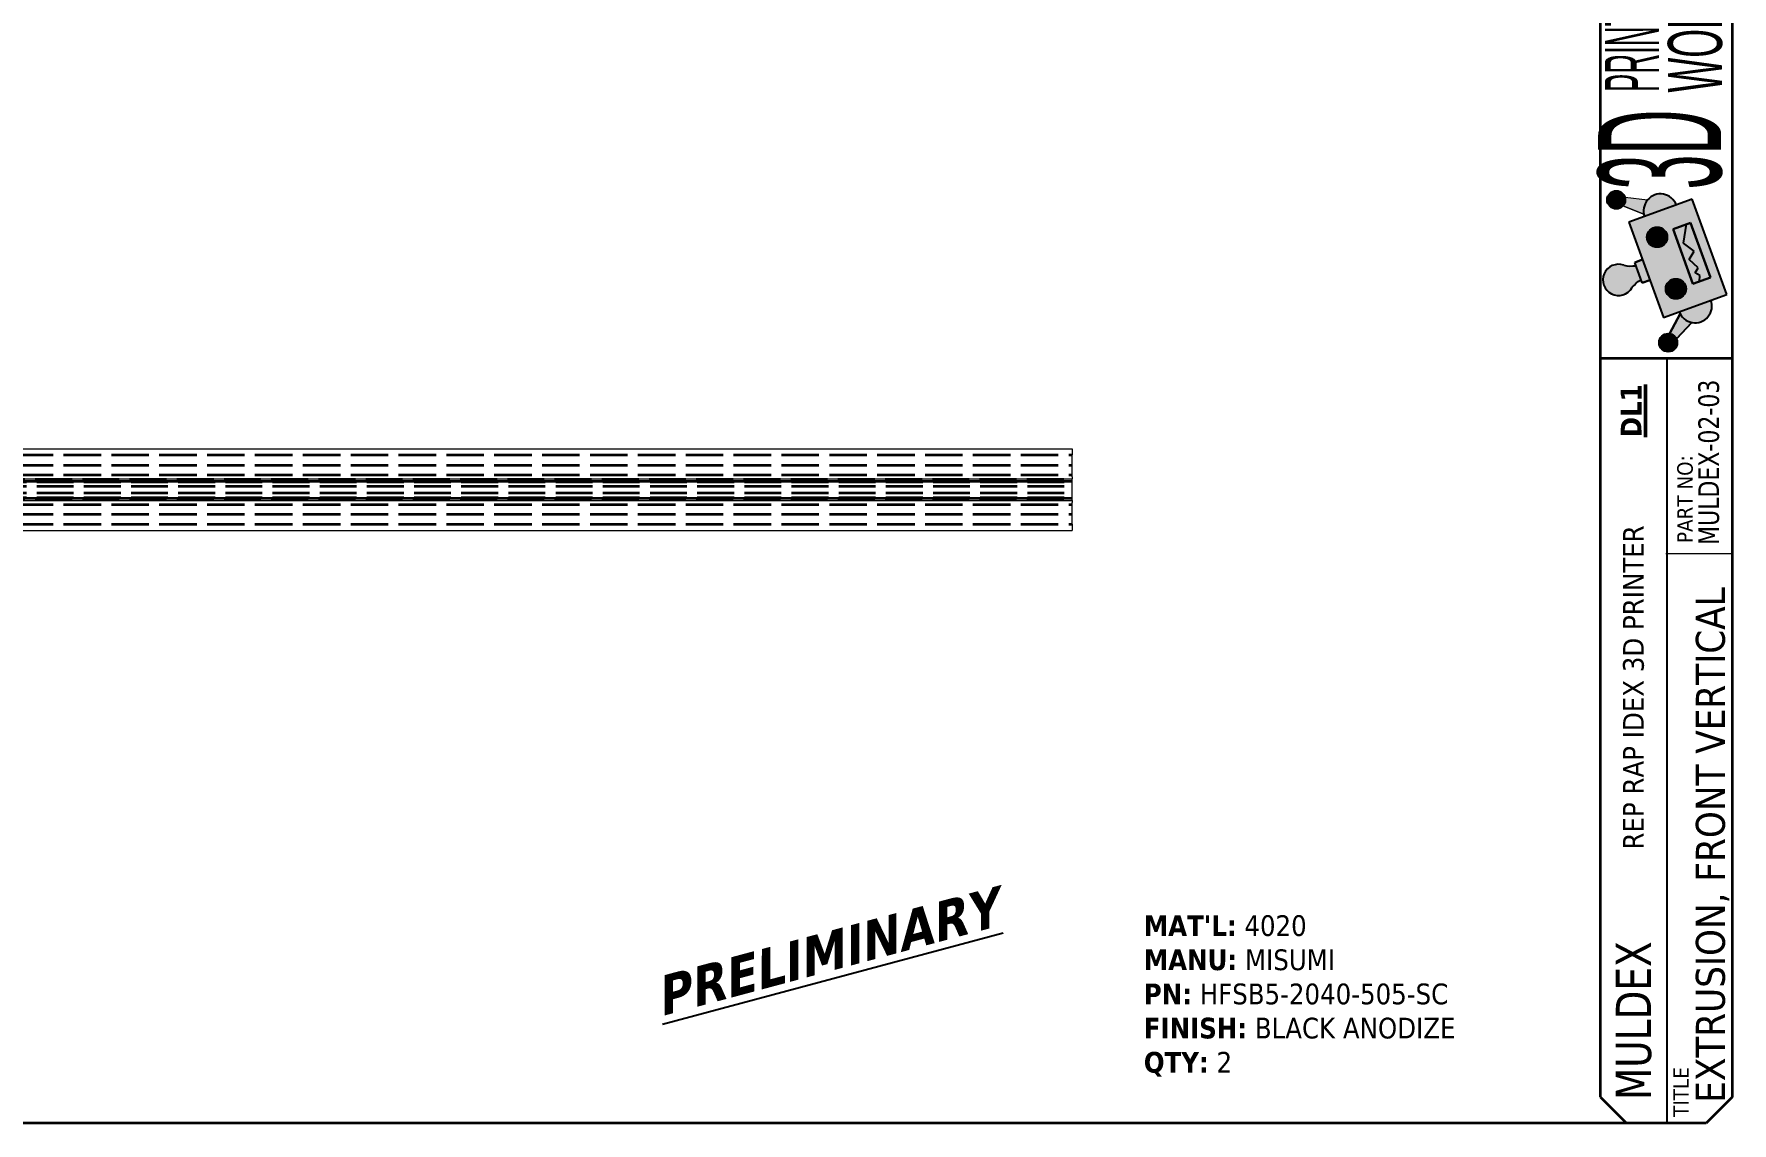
# Model space of a CAD drawing. Header units: inches. Extents: x 1 to 33.8, y 0.5 to 21.5.
# Drawn here: x 17.38 to 33.75, y 0.5 to 11 of the extents above; entities that cross this region are included whole.
import ezdxf

# ---------------------------------------------------------------- set-up
doc = ezdxf.new("R2010")
doc.units = ezdxf.units.IN
doc.header["$LTSCALE"] = 2
doc.header["$MEASUREMENT"] = 0
doc.linetypes.add('DASHED', pattern=[0.2067, 0.1654, -0.0413])
doc.layers.get('0').update_dxf_attribs({"lineweight": 25})
doc.layers.add('Hatch (ANSI)', color=9, linetype='Continuous', lineweight=18, true_color=0x808080)
doc.layers.add('Hidden (ANSI)', color=9, linetype='DASHED', lineweight=35, true_color=0x808080)
for name, color, linetype, lineweight in [('Symbol (ANSI)', 7, 'Continuous', 25), ('TITLE', 7, 'Continuous', 35), ('Title (ANSI)', 7, 'Continuous', 50), ('Title Text', 7, 'Continuous', 35), ('TITLE THIN', 7, 'Continuous', 25), ('Visible (ANSI)', 7, 'Continuous', 18)]:
    doc.layers.add(name, color=color, linetype=linetype, lineweight=lineweight)
doc.styles.add('Note Text (ANSI)', font='tahoma.ttf')
doc.styles.add('Text Style133', font='tahoma.ttf', dxfattribs={"width": 0.8999999761581421})
doc.styles.add('Text Style260', font='tahomabd.ttf', dxfattribs={"width": 0.8999999761581421})
doc.styles.add('Text Style71', font='tahoma.ttf')

# ---------------------------------------------------------------- blocks, each defined once
blk = doc.blocks.new('Borders B-Size')
at = {"layer": 'TITLE'}
for p, q in [((16.875, 10.625), (16.875, 0.3750000000000016)), ((16.875, 0.3750000000000021), (16.75, 0.2500000000000021)), ((16.75, 0.2500000000000021), (0.6249999999999993, 0.25))]:
    blk.add_line(p, q, dxfattribs=at)
blk = doc.blocks.new('Title Blocks 3DPW')
at = {"layer": 'Hatch (ANSI)', "true_color": 0xff0000}
h = blk.add_hatch(color=1, dxfattribs=at)
edge = h.paths.add_edge_path()
edge.add_arc((16.07116928812325, 4.736826005864963), 0.04390881593084733, 0, 360)
h = blk.add_hatch(color=1, dxfattribs=at)
edge = h.paths.add_edge_path()
edge.add_arc((16.2844687974179, 4.684091238952684), 0.08131262209382979, 19.99999999999659, 199.9999999999966)
edge.add_line((16.20805992645957, 4.656280684289962), (16.36087766837623, 4.711901793615398))
h = blk.add_hatch(color=1, dxfattribs=at)
edge = h.paths.add_edge_path()
edge.add_line((16.22135728745229, 4.735361891587832), (16.11374911073551, 4.747547144924953))
edge.add_arc((16.07116928812307, 4.73682600586502), 0.04390881593084733, -41.906600689566915, 14.132685650908513, ccw=False)
edge.add_line((16.10384774837997, 4.707498504237924), (16.20473686449058, 4.668136259057792))
edge.add_arc((16.2864696801587, 4.683596553872048), 0.0831821728063324, 141.5147691876351, 190.7113157737133, ccw=False)
for points in [[(16.60414987263619, 4.281259107896962), (16.43728653933456, 4.739712348278118), (16.13165105550127, 4.628470129627253), (16.2985143888029, 4.170016889246096)], [(16.42933941475884, 4.626251950689844), (16.34494828422678, 4.595536091140098), (16.44087099645197, 4.331990605288536), (16.52526212698404, 4.362706464838282)], [(16.19710147912807, 4.448646568618896), (16.16048932592362, 4.435320834640084), (16.19645181197166, 4.336514716275634), (16.23306396517611, 4.349840450254447)]]:
    blk.add_hatch(color=1, dxfattribs=at).paths.add_polyline_path(points)
h = blk.add_hatch(color=1, dxfattribs=at)
edge = h.paths.add_edge_path()
edge.add_arc((16.26831753599648, 4.556806110339328), 0.04878757325629731, 0, 360)
h = blk.add_hatch(color=1, dxfattribs=at)
edge = h.paths.add_edge_path()
edge.add_arc((16.14267535484472, 4.582090893914222), 0.1642514966295953, 257.6776180235324, 278.246366780819)
edge.add_line((16.16623392504392, 4.419537678273216), (16.19070721285135, 4.352297872642501))
edge.add_arc((16.27714749399113, 4.212631728063624), 0.1642514966295384, 121.7536332191748, 142.3223819764626)
edge.add_arc((16.08199969745246, 4.350805249759896), 0.07531078964894344, 70.10958165685128, 329.89041834315066, ccw=False)
h = blk.add_hatch(color=1, dxfattribs=at)
edge = h.paths.add_edge_path()
edge.add_arc((16.3589207418192, 4.307875848211184), 0.04878757325620475, 0, 360)
h = blk.add_hatch(color=1, dxfattribs=at)
edge = h.paths.add_edge_path()
edge.add_line((16.37999826317219, 4.186609523678034), (16.32801427989571, 4.09160602070098))
edge.add_arc((16.32183248167527, 4.048134541692332), 0.04390881593071746, 25.86731434900082, 81.9066006896428, ccw=False)
edge.add_line((16.36134193352588, 4.067291455089372), (16.43594204946795, 4.145795103390782))
edge.add_arc((16.45133213071954, 4.225637998571526), 0.08131262209382832, 208.6841299600188, 259.0897850786396, ccw=False)
h = blk.add_hatch(color=1, dxfattribs=at)
edge = h.paths.add_edge_path()
edge.add_arc((16.45133213071954, 4.225637998571525), 0.08131262209382834, 199.9999999999991, 379.9999999999991)
edge.add_line((16.52774100167785, 4.253448553234241), (16.37492325976121, 4.197827443908809))
h = blk.add_hatch(color=1, dxfattribs=at)
edge = h.paths.add_edge_path()
edge.add_arc((16.32183248167529, 4.048134541692375), 0.04390881593071747, 0, 360)
at = {"layer": 'TITLE'}
for p, q in [((15.99556226283551, 3.974009218613861), (15.99556226283552, 5.969860484856918)), ((15.99556226283551, 3.974009218613861), (16.62960035672963, 3.974009218613861)), ((15.99556226283553, 0.411509218613861), (15.99556226283551, 3.974009218613861)), ((15.99556226283553, 0.411509218613861), (16.12056226283552, 0.2865092186138612)), ((16.50460035672962, 0.2865092186138613), (16.12056226283552, 0.2865092186138612))]:
    blk.add_line(p, q, dxfattribs=at)
at = {"layer": 'Title (ANSI)', "lineweight": 18}
for p, q in [((16.20473686449058, 4.668136259057793), (16.10384774837997, 4.707498504237924)), ((16.22135728745229, 4.735361891587832), (16.11374911073551, 4.747547144924953)), ((16.20805992645957, 4.656280684289962), (16.36087766837622, 4.711901793615397)), ((16.23306396517611, 4.349840450254447), (16.19710147912807, 4.448646568618896)), ((16.19070721285135, 4.352297872642501), (16.16623392504392, 4.419537678273216)), ((16.37492325976121, 4.197827443908809), (16.52774100167785, 4.253448553234241)), ((16.31075124784156, 3.03199799928181), (16.62325124784156, 3.03199799928181))]:
    blk.add_line(p, q, dxfattribs=at)
at = {"layer": 'Title (ANSI)', "lineweight": 25}
for p, q in [((16.43728653933456, 4.739712348278118), (16.13165105550127, 4.628470129627253)), ((16.60414987263619, 4.281259107896962), (16.43728653933456, 4.739712348278118)), ((16.13165105550127, 4.628470129627253), (16.2985143888029, 4.170016889246096)), ((16.42933941475884, 4.626251950689844), (16.34494828422678, 4.595536091140098)), ((16.34494828422678, 4.595536091140098), (16.44087099645197, 4.331990605288536)), ((16.3948222063512, 4.527270644381609), (16.41042218640646, 4.619366642654762)), ((16.52526212698404, 4.362706464838282), (16.42933941475884, 4.626251950689844)), ((16.44707637540014, 4.490034838923044), (16.3948222063512, 4.527270644381609)), ((16.16048932592362, 4.435320834640084), (16.19710147912807, 4.448646568618896)), ((16.19645181197166, 4.336514716275634), (16.16048932592362, 4.435320834640084)), ((16.42330730515153, 4.449008478636783), (16.44707637540014, 4.490034838923044)), ((16.46567732066313, 4.409784611294619), (16.42330730515153, 4.449008478636783)), ((16.23306396517611, 4.349840450254447), (16.19645181197166, 4.336514716275634)), ((16.44087099645197, 4.331990605288536), (16.52526212698404, 4.362706464838282)), ((16.45170227678944, 4.385663129933261), (16.46567732066313, 4.409784611294619)), ((16.47377584616669, 4.372874566251167), (16.45170227678944, 4.385663129933261)), ((16.47287132171667, 4.343637771171725), (16.47377584616669, 4.372874566251167)), ((16.2985143888029, 4.170016889246096), (16.60414987263619, 4.281259107896962)), ((16.32801427989571, 4.09160602070098), (16.37999826317219, 4.186609523678034)), ((16.43594204946795, 4.145795103390782), (16.36134193352588, 4.067291455089372))]:
    blk.add_line(p, q, dxfattribs=at)
for centre, radius in [((16.07116928812325, 4.736826005864963), 0.04390881593084733), ((16.26831753599648, 4.556806110339328), 0.04878757325629731), ((16.3589207418192, 4.307875848211184), 0.04878757325620475), ((16.32183248167529, 4.048134541692375), 0.04390881593071747)]:
    blk.add_circle(centre, radius, dxfattribs=at)
for centre, radius, start, end in [((16.2844687974179, 4.684091238952684), 0.08131262209382978, 19.99999999999659, 200.0000000000028), ((16.08199969745246, 4.350805249759896), 0.07531078964894343, 70.10958165685129, 329.8904183431527), ((16.14267535484472, 4.582090893914222), 0.1642514966295952, 257.6776180235324, 278.246366780819), ((16.14267535484472, 4.582090893914096), 0.1642514966294677, 257.6776180235247, 278.2463667808274), ((16.27714749399113, 4.212631728063624), 0.1642514966295383, 121.7536332191738, 142.3223819764622), ((16.27714749399113, 4.212631728063633), 0.1642514966295541, 121.7536332191729, 142.3223819764631), ((16.45133213071954, 4.225637998571525), 0.08131262209382832, 199.9999999999987, 20.00000000000097)]:
    blk.add_arc(centre, radius, start, end, dxfattribs=at)
at = {"layer": 'Title (ANSI)', "lineweight": 18}
for centre, radius, start, end in [((16.07116928812307, 4.73682600586502), 0.04390881593084733, 318.0933993104331, 14.13268565090847), ((16.2864696801587, 4.683596553872048), 0.08318217280633239, 141.5147691876351, 190.7113157737133), ((16.45133213071954, 4.225637998571526), 0.08131262209382832, 208.6841299600179, 259.0897850786396), ((16.32183248167527, 4.048134541692332), 0.04390881593071747, 25.86731434900082, 81.9066006896464)]:
    blk.add_arc(centre, radius, start, end, dxfattribs=at)
at = {"layer": 'TITLE THIN'}
blk.add_line((16.3160416370931, 0.2865092186138611), (16.3160416370931, 3.974009218613861), dxfattribs=at)
at = {"layer": 'Visible (ANSI)', "lineweight": 18}
for p, q in [((16.10384774837997, 4.707498504237924), (16.20473686449058, 4.668136259057793)), ((16.22135728745229, 4.735361891587832), (16.11374911073551, 4.747547144924953)), ((16.13165105550127, 4.628470129627253), (16.2985143888029, 4.170016889246096)), ((16.16048932592362, 4.435320834640084), (16.19645181197166, 4.336514716275635))]:
    blk.add_line(p, q, dxfattribs=at)
at = {"layer": 'Visible (ANSI)', "lineweight": 25}
for p, q in [((16.43728653933456, 4.739712348278118), (16.13165105550127, 4.628470129627253)), ((16.60414987263619, 4.281259107896962), (16.43728653933456, 4.739712348278118)), ((16.34494828422678, 4.595536091140099), (16.42933941475884, 4.626251950689844)), ((16.44087099645198, 4.331990605288532), (16.34494828422678, 4.595536091140098)), ((16.3948222063512, 4.527270644381609), (16.41042218640646, 4.619366642654762)), ((16.42933941475884, 4.626251950689844), (16.52526212698404, 4.362706464838279)), ((16.44707637540014, 4.490034838923038), (16.39482220635121, 4.5272706443816)), ((16.19710147912807, 4.448646568618896), (16.16048932592362, 4.435320834640085)), ((16.42330730515153, 4.44900847863678), (16.44707637540014, 4.490034838923044)), ((16.46567732066313, 4.40978461129462), (16.42330730515154, 4.449008478636783)), ((16.19645181197166, 4.336514716275634), (16.23306396517611, 4.349840450254447)), ((16.52526212698404, 4.362706464838282), (16.44087099645197, 4.331990605288536)), ((16.45170227678944, 4.385663129933261), (16.46567732066313, 4.409784611294619)), ((16.4737758461667, 4.372874566251168), (16.45170227678944, 4.385663129933261)), ((16.47287132171667, 4.343637771171725), (16.47377584616669, 4.372874566251167)), ((16.14086534837718, 4.304889018287876), (16.14714861699705, 4.313025184649836)), ((16.2985143888029, 4.170016889246096), (16.60414987263619, 4.281259107896963)), ((16.37999826317219, 4.186609523678034), (16.32801427989571, 4.09160602070098)), ((16.36134193352588, 4.067291455089372), (16.43594204946795, 4.145795103390782))]:
    blk.add_line(p, q, dxfattribs=at)
for centre, radius in [((16.07116928812325, 4.736826005864963), 0.04390881593084733), ((16.26831753599648, 4.556806110339328), 0.04878757325629731), ((16.3589207418192, 4.307875848211184), 0.04878757325620475)]:
    blk.add_circle(centre, radius, dxfattribs=at)
at = {"layer": 'Visible (ANSI)', "lineweight": 18}
blk.add_circle((16.32183248167529, 4.048134541692375), 0.04390881593071747, dxfattribs=at)
at = {"layer": 'Visible (ANSI)', "lineweight": 25}
for centre, radius, start, end in [((16.28446879741791, 4.684091238952687), 0.08131262209383144, 19.9999999999975, 200.0000000000023), ((16.14267535484473, 4.582090893914163), 0.1642514966295343, 257.6776180235248, 278.2463667808191), ((16.27714749399113, 4.212631728063624), 0.1642514966295383, 121.7536332191738, 142.3223819764622), ((16.45133213071953, 4.225637998571525), 0.08131262209383101, 199.9999999999993, 19.99999999999937)]:
    blk.add_arc(centre, radius, start, end, dxfattribs=at)
at = {"layer": 'TITLE', "color": 7, "style": 'Text Style133', "width": 0.9}
blk.add_attdef('PART_NUMBER_001', (16.56688816874242, 3.073301468613359), '', height=0.1000000031914298, rotation=90, dxfattribs=at)
at = {"layer": 'TITLE', "color": 7, "style": 'Text Style71'}
blk.add_attdef('DESCRIPTION_001', (16.59502083967158, 0.3842650116181854), '', height=0.1399999997747226, rotation=89.99999999998299, dxfattribs=at)
at = {"layer": 'Title (ANSI)', "color": 156, "true_color": 0x07467a, "attachment_point": 1, "rotation": 90, "style": 'Note Text (ANSI)'}
for s, insert, char_height, width in [('\\fRavie|b0|i0;\\W0.51;\\H0.2610;WORLD', (16.32032026060453, 5.254130256618255), 0.2610000099722795, 2.760656313410054), ('\\fRavie|b0|i0;\\W0.38;\\H0.2610;PRINTING', (16.0163752699986, 5.256615040569998), 0.2610000099722795, 3.840913131700948), ('\\fRavie|b0|i0;\\W0.38;\\H0.5930;3D', (15.98375841229462, 4.787085645049777), 0.5929999933468075, 3.143674205359468)]:
    blk.add_mtext(s, dxfattribs=dict(at, insert=insert, char_height=char_height, width=width))
at = {"layer": 'Title (ANSI)', "char_height": 0.1000000031914298, "attachment_point": 1, "rotation": 90, "style": 'Note Text (ANSI)'}
for s, insert, width in [('\\fTahoma|b1|i0;\\H0.1000;\\LDL1', (16.09309585631992, 3.592187685372271), 0.7968435050454302), ('\\fTahoma|b0|i0;REP RAP IDEX 3D PRINTER', (16.10412690583796, 1.604858427684905), 2.56079622134258)]:
    blk.add_mtext(s, dxfattribs=dict(at, insert=insert, width=width))
at = {"layer": 'Title (ANSI)', "color": 7, "insert": (16.3460416370931, 0.3165092186138636), "char_height": 0.07500000239357234, "width": 0.7971682617928834, "attachment_point": 1, "rotation": 89.999999999983, "style": 'Note Text (ANSI)'}
blk.add_mtext('\\fTahoma|b0|i0;\\H0.0750;TITLE', dxfattribs=at)
at = {"layer": 'Title (ANSI)', "color": 7, "style": 'Text Style260', "width": 0.9}
blk.add_attdef('CUSTOMER_001', (16.23920807644805, 0.3972007583186815), '', height=0.1700000030787911, rotation=90, dxfattribs=at)
at = {"layer": 'Title Text', "insert": (16.36508623740057, 3.082428399671727), "char_height": 0.07500000239357234, "width": 0.853599556633775, "attachment_point": 1, "rotation": 90, "style": 'Note Text (ANSI)'}
blk.add_mtext('\\fTahoma|b0|i0;\\H0.0750;PART NO:', dxfattribs=at)

msp = doc.modelspace()

# ---------------------------------------------------------------- linework, layer by layer
at = {"layer": 'Hidden (ANSI)', "ltscale": 1.09303617477417}
for p, q in [((7.505285258406759, 6.941770278868657), (27.38717502218628, 6.941770278868657)), ((7.505285258406759, 6.843148231624534), (27.38717502218628, 6.843148231624534)), ((7.505285258406759, 6.751022247372629), (27.38717502218628, 6.751022247372629)), ((7.505285258406759, 6.46322697178208), (27.38717502218628, 6.46322697178208)), ((7.505285258406759, 6.371100987530046), (27.38717502218628, 6.371100987530046)), ((7.505285258406759, 6.27247894028598), (27.38717502218628, 6.27247894028598))]:
    msp.add_line(p, q, dxfattribs=at)
at = {"layer": 'Hidden (ANSI)', "ltscale": 1.074246644973755}
for p, q in [((8.735246141348638, 6.706928268213135), (27.38717502218628, 6.706928268213135)), ((8.735246141348638, 6.507320950941594), (27.38717502218628, 6.507320950941594))]:
    msp.add_line(p, q, dxfattribs=at)
at = {"layer": 'Hidden (ANSI)', "ltscale": 1.072908163070679}
for p, q in [((8.758485634616381, 6.683310968090073), (27.38717502218628, 6.683310968090074)), ((8.758485634616381, 6.638777236270482), (27.38717502218628, 6.638777236270482)), ((8.758485634616381, 6.575471982884238), (27.38717502218628, 6.575471982884238)), ((8.758485634616381, 6.53093825106467), (27.38717502218628, 6.530938251064673))]:
    msp.add_line(p, q, dxfattribs=at)
at = {"layer": 'Hidden (ANSI)', "ltscale": 1.098684787750244}
for p, q in [((8.765127778091793, 6.689624609577383), (27.38717502218628, 6.689624609577383)), ((8.765127778091793, 6.524624609577383), (27.38717502218628, 6.524624609577383))]:
    msp.add_line(p, q, dxfattribs=at)
at = {"layer": 'Visible (ANSI)'}
for p, q in [((7.505285258406759, 7.000825396978859), (27.38717502218628, 7.000825396978859)), ((27.38717502218628, 7.000825396978857), (27.38717502218628, 6.941770278868603)), ((27.38717502218628, 6.730667916663879), (27.38717502218628, 6.941770278868605)), ((27.38717502218628, 6.730667916663879), (27.38717502218628, 6.710667916663885)), ((7.505285258406759, 6.710667916663885), (27.38717502218628, 6.710667916663885)), ((27.38717502218628, 6.700979701645633), (27.38717502218628, 6.710667916663954)), ((27.38717502218628, 6.513269517509046), (27.38717502218628, 6.700979701645633)), ((7.505285258406759, 6.503581302490657), (27.38717502218628, 6.503581302490657)), ((27.38717502218628, 6.503581302490726), (27.38717502218628, 6.513269517509046)), ((27.38717502218628, 6.503581302490657), (27.38717502218628, 6.483581302490652)), ((27.38717502218628, 6.272478940285927), (27.38717502218628, 6.483581302490652)), ((27.38717502218628, 6.272478940285927), (27.38717502218628, 6.213423822175707)), ((7.505285258406759, 6.213423822175708), (27.38717502218628, 6.213423822175708))]:
    msp.add_line(p, q, dxfattribs=at)

# ---------------------------------------------------------------- block references
at = {"xscale": 2, "yscale": 2, "zscale": 2}
msp.add_blockref('Borders B-Size', (0, 0), dxfattribs=at)
msp.add_blockref('Title Blocks 3DPW', (0.4907992865407513, -0.07301843722772211), dxfattribs=at).add_auto_attribs({'PART_NUMBER_001': 'MULDEX-02-03', 'DESCRIPTION_001': 'EXTRUSION, FRONT VERTICAL', 'CUSTOMER_001': 'MULDEX'})

# ---------------------------------------------------------------- texts
at = {"layer": 'Symbol (ANSI)', "color": 1, "true_color": 0xff0000, "insert": (24.96335571736603, 2.329766097794924), "char_height": 0.3759999913493479, "width": 5.590557742393492, "attachment_point": 2, "rotation": 14.999999999999996, "style": 'Note Text (ANSI)'}
msp.add_mtext('\\fTahoma|b1|i1;\\H0.3760;\\LPRELIMINARY      \\l\\fTahoma|b1|i0;\\H0.3760;\\L  ', dxfattribs=at)
at = {"layer": 'Symbol (ANSI)', "insert": (28.07746569568081, 2.503482561068743), "char_height": 0.2000000063828596, "width": 3.796660937783868, "attachment_point": 1, "line_spacing_factor": 0.9878842830657959, "style": 'Note Text (ANSI)'}
msp.add_mtext("\\fTahoma|b1|i0;\\H0.2000;MAT'L:\\fTahoma|b0|i0;\\H0.2000; 4020\\P\\fTahoma|b1|i0;\\H0.2000;MANU:\\fTahoma|b0|i0;\\H0.2000; MISUMI\\P\\fTahoma|b1|i0;\\H0.2000;PN:\\fTahoma|b0|i0;\\H0.2000; HFSB5-2040-505-SC\\P\\fTahoma|b1|i0;\\H0.2000;FINISH:\\fTahoma|b0|i0;\\H0.2000; BLACK ANODIZE\\P\\fTahoma|b1|i0;\\H0.2000;QTY:\\fTahoma|b0|i0;\\H0.2000; 2", dxfattribs=at)

doc.saveas('drawing.dxf')
